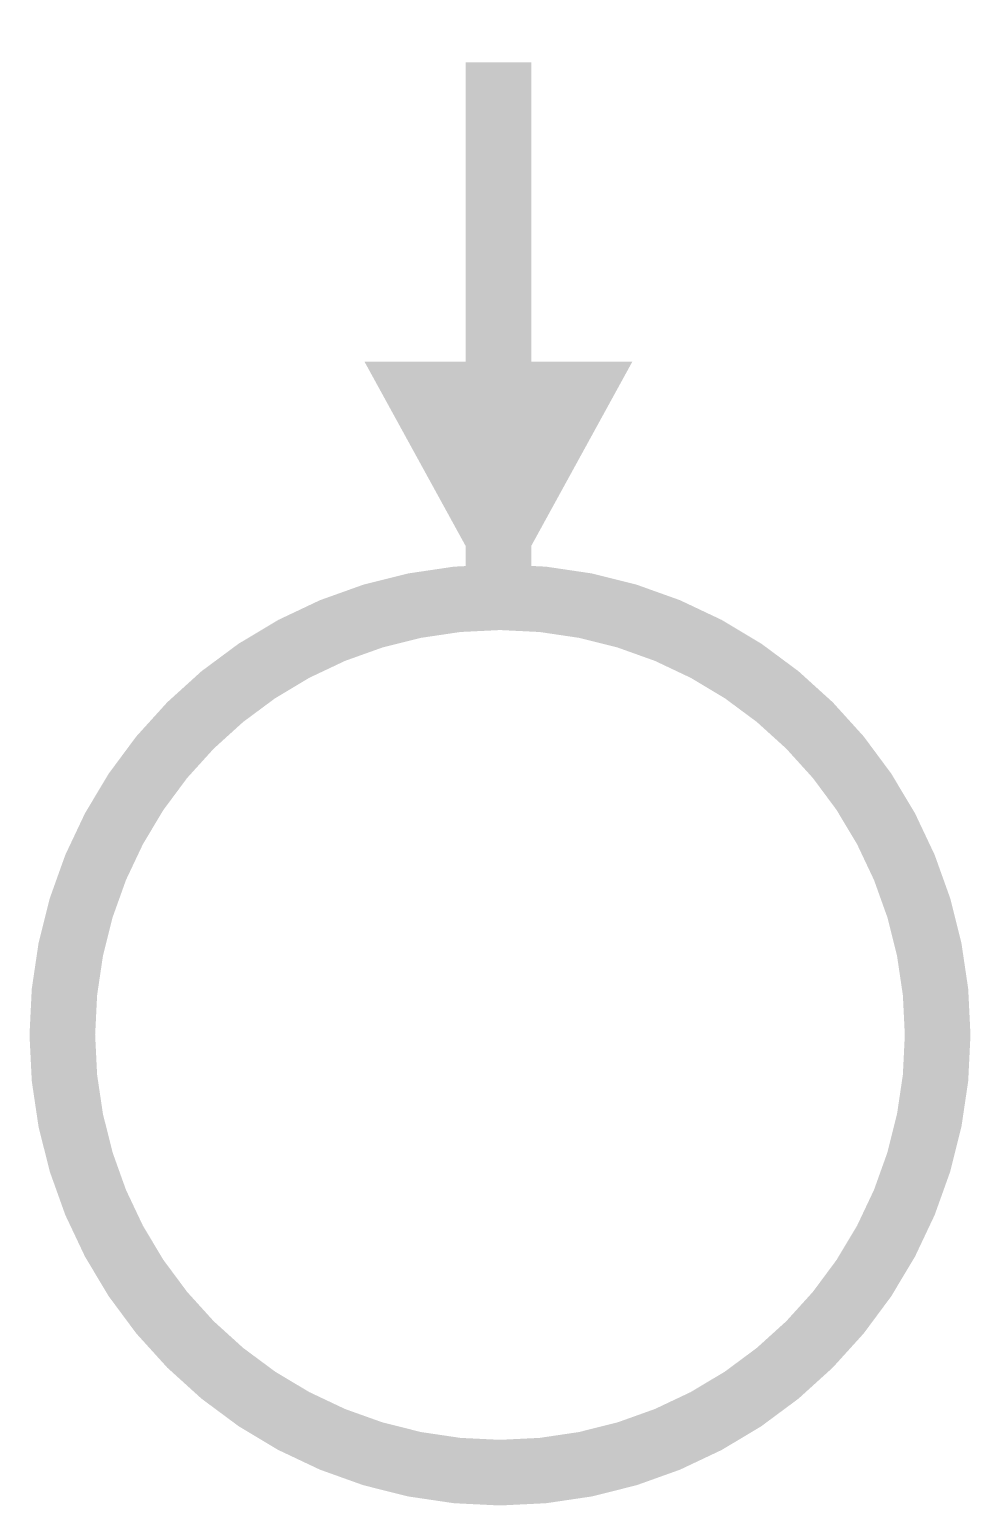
# Model space of a CAD drawing. Extents: x -0.01 to 4.29, y 0.01 to 6.75.
import ezdxf

# ---------------------------------------------------------------- set-up
doc = ezdxf.new("R2010")
doc.units = 0
doc.header["$MEASUREMENT"] = 0
doc.layers.get('0').update_dxf_attribs({"linetype": 'CONTINUOUS'})

msp = doc.modelspace()

# ---------------------------------------------------------------- linework, layer by layer
at = {"const_width": 0.3}
msp.add_lwpolyline([(2.1346, 6.5993), (2.1346, 4.1884)], dxfattribs=at)
msp.add_lwpolyline([(2.1418, 0.1553, 1), (2.1418, 4.1553, 1), (2.1418, 0.1553, 1)], format="xyb", dxfattribs=at)
msp.add_solid([(1.5224, 5.2319), (2.7468, 5.2319), (2.1346, 4.1164)])

doc.saveas('drawing.dxf')
